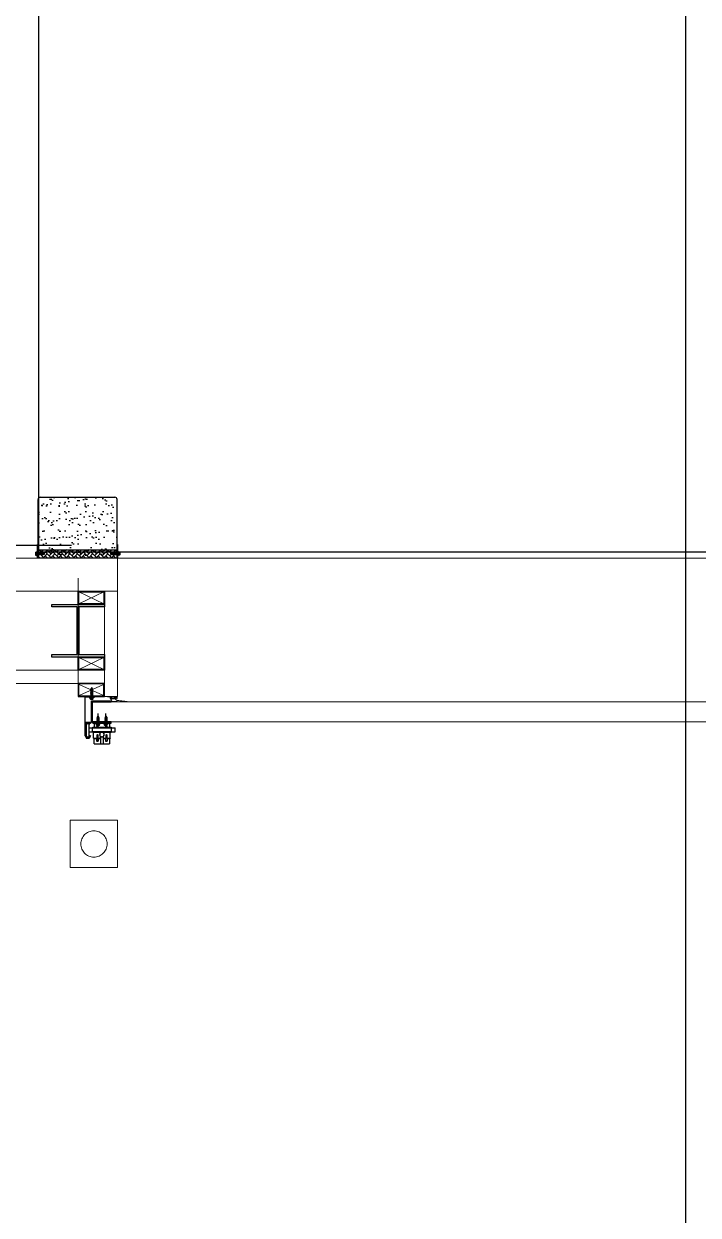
# Model space of a CAD drawing. Header units: millimetres. Extents: x 8456 to 190005487, y 619 to 455456909.
# Drawn here: x 205002 to 205396, y 158097 to 158793 of the extents above; entities that cross this region are included whole.
import ezdxf

# ---------------------------------------------------------------- set-up
doc = ezdxf.new("R2010")
doc.units = ezdxf.units.MM
doc.header["$LTSCALE"] = 400
doc.header["$MEASUREMENT"] = 0
for name, pattern in [('CEN', [62, 60, -1, 0, -1]), ('지하2층평면도$0$XR-평면도$0$CEN', [62, 60, -1, 0, -1]), ('지하2층평면도$0$XR-평면도$0$HID', [2, 1.1, -0.9]), ('지하2층평면도$0$XR-평면도$0$HIDDEN', [0.375, 0.25, -0.125])]:
    doc.linetypes.add(name, pattern=pattern)
doc.layers.get('0').update_dxf_attribs({"linetype": 'CONTINUOUS'})
for name, color, linetype in [('A-PK', 6, 'CONTINUOUS'), ('CEN', 1, 'CEN'), ('지하2층평면도$0$0-PATT', 252, 'CONTINUOUS')]:
    doc.layers.add(name, color=color, linetype=linetype)
doc.layers.add('Defpoint', color=161, linetype='CONTINUOUS', plot=False)
for name, color, linetype, lineweight in [('지하2층평면도$0$0-LIN3', 8, 'CONTINUOUS', 18), ('지하2층평면도$0$0DOOR', 4, 'CONTINUOUS', 25), ('지하2층평면도$0$0FURN1', 8, '지하2층평면도$0$XR-평면도$0$HID', 18), ('지하2층평면도$0$0LINE', 1, '지하2층평면도$0$XR-평면도$0$CEN', 15), ('지하2층평면도$0$0OPEN', 1, '지하2층평면도$0$XR-평면도$0$HID', 15), ('지하2층평면도$0$0PANL', 6, 'CONTINUOUS', 20), ('지하2층평면도$0$0STL', 3, 'CONTINUOUS', 25)]:
    doc.layers.add(name, color=color, linetype=linetype, lineweight=lineweight)

# ---------------------------------------------------------------- blocks, each defined once
blk = doc.blocks.new('지하2층평면도$0$XR-평면도$0$$0$A$C3B9B04BD')
at = {"layer": '지하2층평면도$0$0OPEN', "color": 8}
for p, q in [((47.7, -47.7), (2.3, 47.7)), ((47.7, 47.7), (2.3, -47.7))]:
    blk.add_line(p, q, dxfattribs=at)
at = {"layer": '지하2층평면도$0$0STL', "color": 8}
for points in [[(0, -50), (50, -50), (50, 50), (0, 50)], [(2.3, -47.7), (47.7, -47.7), (47.7, 47.7), (2.3, 47.7)]]:
    blk.add_lwpolyline(points, close=True, dxfattribs=at)
blk = doc.blocks.new('지하2층평면도$0$XR-평면도$0$COLDSEAL')
at = {"layer": '지하2층평면도$0$0DOOR'}
for points in [[(33005170.6, -18005063.9, 0.197399), (33005171.5, -18005066), (33005176.6, -18005071.2, 0.18871), (33005178.6, -18005072.1), (33005184.8, -18005072.4), (33005184.8, -18005071), (33005179.3, -18005070.7, -0.18871), (33005177.3, -18005069.8), (33005176, -18005068.3, -0.615818), (33005177.6, -18005065.2), (33005181.4, -18005065.2), (33005181.4, -18005062.2), (33005176.6, -18005062.2), (33005170.6, -18005062.2)], [(33005188.6, -18005058), (33005172.6, -18005058), (33005172.6, -18005059.7), (33005177.3, -18005059.7), (33005177.3, -18005062.2), (33005184.6, -18005062.2), (33005184.6, -18005059.7), (33005188.6, -18005059.7)], [(33005181.4, -18005065.2), (33005181.4, -18005062.2), (33005184.6, -18005062.2), (33005190.6, -18005062.2), (33005193.2, -18005065.9, 0.221798), (33005198.3, -18005068.9), (33005226.1, -18005071.5, -0.890519), (33005226, -18005072.5, -0.090217), (33005225.9, -18005072.4), (33005197.9, -18005071.5, -0.221798), (33005190.4, -18005067.7), (33005188.8, -18005065.7, 0.266432), (33005188, -18005065.2)], [(33005211.7, -18005072.6), (33005179.3, -18005070.7, -0.18343), (33005177.4, -18005069.8, 0.18343), (33005179.3, -18005070.7), (33005184.8, -18005071), (33005184.8, -18005072.4), (33005211.6, -18005073.6, 0.984406), (33005211.7, -18005072.6, -0.000575)]]:
    blk.add_hatch(color=8, dxfattribs=at).paths.add_polyline_path(points)
h = blk.add_hatch(color=8, dxfattribs=at)
edge = h.paths.add_edge_path()
edge.add_line((33005235.4, -18005071.6), (33005235.3, -18005073.2))
edge.add_line((33005235.3, -18005073.2), (33005197.1, -18005068.9))
edge.add_arc((33005197.3, -18005067.9), 1, 226.9147, 263.5326, ccw=False)
edge.add_line((33005196.6, -18005068.7), (33005193.8, -18005066))
edge.add_arc((33005194.4, -18005065.3), 1, 190.8667, 226.9147, ccw=False)
edge.add_line((33005193.5, -18005065.5), (33005192.4, -18005059.8))
edge.add_arc((33005191.4, -18005060), 1, 10.8667, 49.2164)
edge.add_arc((33005193.3, -18005057.7), 2, 311.4859, 229.2164, ccw=False)
edge.add_line((33005194.7, -18005059.2), (33005194.9, -18005061.4))
edge.add_line((33005194.9, -18005061.4), (33005196, -18005064.8))
edge.add_arc((33005197, -18005064.5), 1, 197.7167, 223.7852)
edge.add_line((33005196.2, -18005065.2), (33005198, -18005067))
edge.add_arc((33005198.7, -18005066.3), 1, 223.7852, 263.3102)
edge.add_line((33005198.6, -18005067.3), (33005235.4, -18005071.6))
at = {"layer": '지하2층평면도$0$0DOOR', "color": 8}
for p, q in [((33005160.4, -18005054.1), (33005196.9, -18005054.1)), ((33005160.4, -18005054.1), (33005160.4, -18005055.6)), ((33005170.4, -18005055.6), (33005160.4, -18005055.6)), ((33005170.4, -18005055.6), (33005170.4, -18005061.6)), ((33005176.9, -18005062.1), (33005170.9, -18005062.1)), ((33005189.9, -18005055.6), (33005171.9, -18005055.6)), ((33005171.9, -18005055.6), (33005171.9, -18005060.6)), ((33005176.9, -18005060.6), (33005171.9, -18005060.6)), ((33005174.9, -18005054.1), (33005196.9, -18005054.1)), ((33005176.9, -18005062.1), (33005176.9, -18005060.6)), ((33005184.9, -18005062.1), (33005184.9, -18005060.6)), ((33005189.9, -18005060.6), (33005184.9, -18005060.6)), ((33005191.8, -18005062.1), (33005184.9, -18005062.1)), ((33005189.9, -18005055.6), (33005189.9, -18005060.6)), ((33005189.9, -18005055.6), (33005189.9, -18005060.6)), ((33005191.8, -18005062.1), (33005191.8, -18005059.4)), ((33005194.9, -18005060.5), (33005194.9, -18005059.4)), ((33005194.9, -18005060.5), (33005194.9, -18005059.4)), ((33005195.3, -18005060.5), (33005194.9, -18005060.5)), ((33005195.3, -18005060.5), (33005194.9, -18005060.5)), ((33005195.3, -18005060.5), (33005195.3, -18005061.6)), ((33005196.9, -18005062.1), (33005195.8, -18005062.1)), ((33005196.9, -18005062.1), (33005196.9, -18005054.1))]:
    blk.add_line(p, q, dxfattribs=at)
for centre, radius, start, end in [((33005170.9, -18005061.6), 0.5, 180, 270), ((33005193.3, -18005057.7), 2.25, 313.5422, 226.4578), ((33005195.8, -18005061.6), 0.5, 180, 270), ((33005195.8, -18005061.6), 0.5, 180, 270)]:
    blk.add_arc(centre, radius, start, end, dxfattribs=at)
blk = doc.blocks.new('지하2층평면도$0$XR-평면도$0$OHD-2(평)')
at = {"layer": '지하2층평면도$0$0DOOR', "color": 8}
for p, q in [((2402.7, 26.2), (2394.4, 22.8)), ((2402.7, 26.2), (2394.4, 22.8)), ((2397.4, 25.8), (2394.4, 24.6)), ((2397.4, 25.8), (2394.4, 24.6)), ((2402.7, 24.3), (2394.4, 20.9)), ((2402.7, 24.3), (2394.4, 20.9)), ((2402.7, 22.5), (2394.4, 19.1)), ((2402.7, 22.5), (2394.4, 19.1)), ((2402.7, 20.7), (2394.4, 17.3)), ((2402.7, 20.7), (2394.4, 17.3)), ((2402.7, 18.8), (2394.4, 15.4)), ((2402.7, 18.8), (2394.4, 15.4)), ((2402.7, 17), (2394.4, 13.6)), ((2402.7, 17), (2394.4, 13.6)), ((2402.7, 15.2), (2394.4, 11.8)), ((2402.7, 15.2), (2394.4, 11.8)), ((2402.7, 13.3), (2394.4, 9.9)), ((2402.7, 13.3), (2394.4, 9.9)), ((2402.7, 11.5), (2394.4, 8.1)), ((2402.7, 11.5), (2394.4, 8.1)), ((2395.4, 29.6), (2395.4, 25.4)), ((2395.4, 24.6), (2395.4, 23.6)), ((2395.4, 22.8), (2395.4, 21.7)), ((2395.4, 20.9), (2395.4, 19.9)), ((2395.4, 19.1), (2395.4, 18.1)), ((2395.4, 17.3), (2395.4, 16.2)), ((2395.4, 15.4), (2395.4, 14.4)), ((2395.4, 13.6), (2395.4, 12.6)), ((2395.4, 11.8), (2395.4, 10.7)), ((2395.4, 9.9), (2395.4, 8.9)), ((2395.4, 8.1), (2395.4, 0)), ((2402.7, 9.7), (2396.7, 7.3)), ((2401.7, 29.6), (2401.7, 26.2)), ((2401.7, 25.4), (2401.7, 24.3)), ((2401.7, 23.5), (2401.7, 22.5)), ((2401.7, 21.7), (2401.7, 20.7)), ((2401.7, 19.9), (2401.7, 18.8)), ((2401.7, 18), (2401.7, 17)), ((2401.7, 16.2), (2401.7, 15.2)), ((2401.7, 14.4), (2401.7, 13.3)), ((2401.7, 12.5), (2401.7, 11.5)), ((2401.7, 10.7), (2401.7, 9.7)), ((2401.7, 8.9), (2401.7, 0)), ((2403.8, -5.4), (2393.3, -5.4)), ((2393.3, -9.1), (2393.3, -5.4)), ((2402.6, -9.6), (2394.4, -9.6)), ((2395.4, -96), (2395.4, -20)), ((2395.8, -9.1), (2395.8, -5.4)), ((2401.2, -9.1), (2401.2, -5.4)), ((2403.8, -9.1), (2403.8, -5.4)), ((2340.4, -82.6), (2348.7, -86)), ((2340.4, -82.6), (2348.7, -86)), ((2340.4, -84.4), (2348.7, -87.9)), ((2340.4, -84.4), (2348.7, -87.9)), ((2340.4, -86.3), (2348.7, -89.7)), ((2340.4, -86.3), (2348.7, -89.7)), ((2340.4, -88.1), (2348.7, -91.5)), ((2340.4, -88.1), (2348.7, -91.5)), ((2340.4, -89.9), (2348.7, -93.4)), ((2340.4, -89.9), (2348.7, -93.4)), ((2341.4, -79.1), (2341.4, -82.6)), ((2341.4, -83.4), (2341.4, -84.4)), ((2341.4, -85.2), (2341.4, -86.3)), ((2341.4, -87.1), (2341.4, -88.1)), ((2341.4, -88.9), (2341.4, -89.9)), ((2344.5, -114.5), (2344.5, -64.1)), ((2345.7, -82.9), (2348.7, -84.2)), ((2345.7, -82.9), (2348.7, -84.2)), ((2347.7, -79.1), (2347.7, -83.4)), ((2347.7, -84.2), (2347.7, -85.2)), ((2347.7, -86), (2347.7, -87.1)), ((2347.7, -87.9), (2347.7, -88.9)), ((2347.7, -89.7), (2347.7, -90.7)), ((2370.4, -82.6), (2378.7, -86)), ((2370.4, -82.6), (2378.7, -86)), ((2370.4, -84.4), (2378.7, -87.9)), ((2370.4, -84.4), (2378.7, -87.9)), ((2370.4, -86.3), (2378.7, -89.7)), ((2370.4, -86.3), (2378.7, -89.7)), ((2370.4, -88.1), (2378.7, -91.5)), ((2370.4, -88.1), (2378.7, -91.5)), ((2370.4, -89.9), (2378.7, -93.4)), ((2370.4, -89.9), (2378.7, -93.4)), ((2371.4, -79.1), (2371.4, -82.6)), ((2371.4, -83.4), (2371.4, -84.4)), ((2371.4, -85.2), (2371.4, -86.3)), ((2371.4, -87.1), (2371.4, -88.1)), ((2371.4, -88.9), (2371.4, -89.9)), ((2374.5, -114.5), (2374.5, -64.1)), ((2375.7, -82.9), (2378.7, -84.2)), ((2375.7, -82.9), (2378.7, -84.2)), ((2377.7, -79.1), (2377.7, -83.4)), ((2377.7, -84.2), (2377.7, -85.2)), ((2377.7, -86), (2377.7, -87.1)), ((2377.7, -87.9), (2377.7, -88.9)), ((2377.7, -89.7), (2377.7, -90.7)), ((2309.1, -133.5), (2309.1, -118.5)), ((2324.6, -118.5), (2309.1, -118.5)), ((2324.7, -133.5), (2309.1, -133.5)), ((2394.7, -99.2), (2324.7, -99.2)), ((2324.7, -101.5), (2324.7, -99.2)), ((2394.7, -101.5), (2324.7, -101.5)), ((2394.7, -116.5), (2324.7, -116.5)), ((2394.7, -135), (2324.7, -135)), ((2335.4, -135), (2328.8, -135.4)), ((2331, -101.5), (2331, -116.5)), ((2331, -135.1), (2331, -135)), ((2339.3, -109), (2339.3, -105.3)), ((2339.3, -105.3), (2349.8, -105.3)), ((2340.4, -91.8), (2348.7, -95.2)), ((2340.4, -91.8), (2348.7, -95.2)), ((2340.4, -93.6), (2348.7, -97)), ((2340.4, -93.6), (2348.7, -97)), ((2340.4, -95.4), (2348.7, -98.9)), ((2340.4, -95.4), (2348.7, -98.9)), ((2340.4, -97.3), (2348.7, -100.7)), ((2340.4, -97.3), (2348.7, -100.7)), ((2340.4, -99.1), (2346.3, -101.5)), ((2340.5, -109.5), (2348.6, -109.5)), ((2341.4, -90.7), (2341.4, -91.8)), ((2341.4, -92.6), (2341.4, -93.6)), ((2341.4, -94.4), (2341.4, -95.4)), ((2341.4, -96.2), (2341.4, -97.3)), ((2341.4, -98.1), (2341.4, -99.1)), ((2341.4, -99.9), (2341.4, -101.5)), ((2341.8, -109), (2341.8, -105.3)), ((2347.3, -109), (2347.3, -105.3)), ((2347.7, -91.5), (2347.7, -92.5)), ((2347.7, -93.4), (2347.7, -94.4)), ((2347.7, -95.2), (2347.7, -96.2)), ((2347.7, -97), (2347.7, -98)), ((2347.7, -98.9), (2347.7, -99.9)), ((2347.7, -100.7), (2347.7, -101.5)), ((2349.8, -109), (2349.8, -105.3)), ((2369.3, -109), (2369.3, -105.3)), ((2369.3, -105.3), (2379.8, -105.3)), ((2370.4, -91.8), (2378.7, -95.2)), ((2370.4, -91.8), (2378.7, -95.2)), ((2370.4, -93.6), (2378.7, -97)), ((2370.4, -93.6), (2378.7, -97)), ((2370.4, -95.4), (2378.7, -98.9)), ((2370.4, -95.4), (2378.7, -98.9)), ((2370.4, -97.3), (2378.7, -100.7)), ((2370.4, -97.3), (2378.7, -100.7)), ((2370.4, -99.1), (2376.3, -101.5)), ((2370.5, -109.5), (2378.6, -109.5)), ((2371.4, -90.7), (2371.4, -91.8)), ((2371.4, -92.6), (2371.4, -93.6)), ((2371.4, -94.4), (2371.4, -95.4)), ((2371.4, -96.2), (2371.4, -97.3)), ((2371.4, -98.1), (2371.4, -99.1)), ((2371.4, -99.9), (2371.4, -101.5)), ((2371.8, -109), (2371.8, -105.3)), ((2377.3, -109), (2377.3, -105.3)), ((2377.7, -91.5), (2377.7, -92.5)), ((2377.7, -93.4), (2377.7, -94.4)), ((2377.7, -95.2), (2377.7, -96.2)), ((2377.7, -97), (2377.7, -98)), ((2377.7, -98.9), (2377.7, -99.9)), ((2377.7, -100.7), (2377.7, -101.5)), ((2379.8, -109), (2379.8, -105.3)), ((2384.1, -135), (2390.7, -135.4)), ((2388.5, -101.5), (2388.5, -116.5)), ((2388.5, -135.1), (2388.5, -135)), ((2394.7, -101.5), (2394.7, -99.2)), ((2408.4, -133.5), (2394.8, -133.5)), ((2408.4, -118.5), (2394.9, -118.5)), ((2408.4, -149.2), (2408.4, -107.5)), ((2418.4, -149.2), (2418.4, -107.5)), ((2328, -158.5), (2328, -136.4)), ((2340.9, -158.5), (2328, -158.5)), ((2328, -158.5), (2328.5, -159.5)), ((2340.9, -159.5), (2328.5, -159.5)), ((2331, -159.5), (2331, -179.2)), ((2388.5, -179.2), (2331, -179.2)), ((2340.7, -146.5), (2340.7, -159.5)), ((2340.9, -146.5), (2340.9, -159.5)), ((2344.5, -146.5), (2344.5, -159.5)), ((2354.2, -158.5), (2344.5, -158.5)), ((2354.2, -159.5), (2344.5, -159.5)), ((2344.7, -146.5), (2344.7, -159.5)), ((2354.2, -159.5), (2354.2, -151.6)), ((2354.7, -152), (2354.7, -178.2)), ((2363.7, -179.2), (2355.7, -179.2)), ((2364.7, -152), (2364.7, -178.2)), ((2365.2, -159.5), (2365.2, -151.6)), ((2374.9, -158.5), (2365.2, -158.5)), ((2374.9, -159.5), (2365.2, -159.5)), ((2374.7, -146.5), (2374.7, -159.5)), ((2374.9, -146.5), (2374.9, -159.5)), ((2378.5, -146.5), (2378.5, -159.5)), ((2391.5, -158.5), (2378.5, -158.5)), ((2391, -159.5), (2378.5, -159.5)), ((2378.7, -146.5), (2378.7, -159.5)), ((2388.5, -179.2), (2388.5, -159.5)), ((2391.5, -158.5), (2391, -159.5)), ((2391.5, -158.5), (2391.5, -136.4))]:
    blk.add_line(p, q, dxfattribs=at)
at = {"layer": '지하2층평면도$0$0DOOR', "color": 8, "lineweight": 0}
for p, q in [((2395.4, -20), (-195.4, -20)), ((-195.4, -96), (2395.4, -96))]:
    blk.add_line(p, q, dxfattribs=at)
at = {"layer": '지하2층평면도$0$0DOOR', "color": 8, "linetype": '지하2층평면도$0$XR-평면도$0$HIDDEN'}
for p, q in [((2394.9, -118.5), (2324.6, -118.5)), ((2394.8, -133.5), (2324.7, -133.5))]:
    blk.add_line(p, q, dxfattribs=at)
at = {"layer": '지하2층평면도$0$0DOOR', "color": 8, "linetype": '지하2층평면도$0$XR-평면도$0$HID'}
for p, q in [((2394.9, -118.5), (2324.6, -118.5)), ((2394.9, -133), (2324.6, -133)), ((2339.7, -113.5), (2345.7, -113.5)), ((2339.7, -113.5), (2339.7, -116.5)), ((2340, -113.8), (2345.5, -113.8)), ((2340, -113.8), (2340, -116.5)), ((2345.5, -113.8), (2345.5, -116.5)), ((2345.7, -113.5), (2345.7, -116.5)), ((2373.7, -113.5), (2379.7, -113.5)), ((2373.7, -113.5), (2373.7, -116.5)), ((2374, -113.8), (2379.5, -113.8)), ((2374, -113.8), (2374, -116.5)), ((2379.5, -113.8), (2379.5, -116.5)), ((2379.7, -113.5), (2379.7, -116.5)), ((2339.7, -159.5), (2339.7, -169.2)), ((2339.7, -169.2), (2345.7, -169.2)), ((2340, -159.5), (2340, -169)), ((2345.5, -169), (2340, -169)), ((2345.5, -159.5), (2345.5, -169)), ((2345.7, -159.5), (2345.7, -169.2)), ((2373.7, -159.5), (2373.7, -169.2)), ((2373.7, -169.2), (2379.7, -169.2)), ((2374, -159.5), (2374, -169)), ((2379.5, -169), (2374, -169)), ((2379.5, -159.5), (2379.5, -169)), ((2379.7, -159.5), (2379.7, -169.2))]:
    blk.add_line(p, q, dxfattribs=at)
at = {"layer": '지하2층평면도$0$0DOOR', "color": 8}
for points in [[(2394.4, 22.8), (2395.4, 23.6), (2401.7, 26.2), (2402.7, 26.2), (2401.7, 25.4), (2395.4, 22.8)], [(2394.4, 24.6), (2395.4, 25.4), (2396.4, 25.8), (2397.4, 25.8), (2396.4, 25), (2395.4, 24.6)], [(2394.4, 20.9), (2395.4, 21.7), (2401.7, 24.3), (2402.7, 24.3), (2401.7, 23.5), (2395.4, 20.9)], [(2394.4, 19.1), (2395.4, 19.9), (2401.7, 22.5), (2402.7, 22.5), (2401.7, 21.7), (2395.4, 19.1)], [(2394.4, 17.3), (2395.4, 18.1), (2401.7, 20.7), (2402.7, 20.7), (2401.7, 19.9), (2395.4, 17.3)], [(2394.4, 15.4), (2395.4, 16.2), (2401.7, 18.8), (2402.7, 18.8), (2401.7, 18), (2395.4, 15.4)], [(2394.4, 13.6), (2395.4, 14.4), (2401.7, 17), (2402.7, 17), (2401.7, 16.2), (2395.4, 13.6)], [(2394.4, 11.8), (2395.4, 12.6), (2401.7, 15.2), (2402.7, 15.2), (2401.7, 14.4), (2395.4, 11.8)], [(2394.4, 9.9), (2395.4, 10.7), (2401.7, 13.3), (2402.7, 13.3), (2401.7, 12.5), (2395.4, 9.9)], [(2394.4, 8.1), (2395.4, 8.9), (2401.7, 11.5), (2402.7, 11.5), (2401.7, 10.7), (2395.4, 8.1)], [(2389.5, -2.4), (2407.5, -2.4), (2407.5, -1.6), (2389.5, -1.6)], [(2394.2, -5.4), (2402.8, -5.4), (2407.5, -2.4), (2389.5, -2.4)], [(2348.7, -86), (2347.7, -85.2), (2341.4, -82.6), (2340.4, -82.6), (2341.4, -83.4), (2347.7, -86)], [(2348.7, -87.9), (2347.7, -87.1), (2341.4, -84.4), (2340.4, -84.4), (2341.4, -85.2), (2347.7, -87.9)], [(2348.7, -89.7), (2347.7, -88.9), (2341.4, -86.3), (2340.4, -86.3), (2341.4, -87.1), (2347.7, -89.7)], [(2348.7, -91.5), (2347.7, -90.7), (2341.4, -88.1), (2340.4, -88.1), (2341.4, -88.9), (2347.7, -91.5)], [(2348.7, -93.4), (2347.7, -92.5), (2341.4, -89.9), (2340.4, -89.9), (2341.4, -90.7), (2347.7, -93.4)], [(2348.7, -84.2), (2347.7, -83.4), (2346.7, -82.9), (2345.7, -82.9), (2346.7, -83.8), (2347.7, -84.2)], [(2378.7, -86), (2377.7, -85.2), (2371.4, -82.6), (2370.4, -82.6), (2371.4, -83.4), (2377.7, -86)], [(2378.7, -87.9), (2377.7, -87.1), (2371.4, -84.4), (2370.4, -84.4), (2371.4, -85.2), (2377.7, -87.9)], [(2378.7, -89.7), (2377.7, -88.9), (2371.4, -86.3), (2370.4, -86.3), (2371.4, -87.1), (2377.7, -89.7)], [(2378.7, -91.5), (2377.7, -90.7), (2371.4, -88.1), (2370.4, -88.1), (2371.4, -88.9), (2377.7, -91.5)], [(2378.7, -93.4), (2377.7, -92.5), (2371.4, -89.9), (2370.4, -89.9), (2371.4, -90.7), (2377.7, -93.4)], [(2378.7, -84.2), (2377.7, -83.4), (2376.7, -82.9), (2375.7, -82.9), (2376.7, -83.8), (2377.7, -84.2)], [(2353.5, -102.3), (2335.5, -102.3), (2335.5, -101.5), (2353.5, -101.5)], [(2348.8, -105.3), (2340.2, -105.3), (2335.5, -102.3), (2353.5, -102.3)], [(2348.7, -95.2), (2347.7, -94.4), (2341.4, -91.8), (2340.4, -91.8), (2341.4, -92.6), (2347.7, -95.2)], [(2348.7, -97), (2347.7, -96.2), (2341.4, -93.6), (2340.4, -93.6), (2341.4, -94.4), (2347.7, -97)], [(2348.7, -98.9), (2347.7, -98), (2341.4, -95.4), (2340.4, -95.4), (2341.4, -96.2), (2347.7, -98.9)], [(2348.7, -100.7), (2347.7, -99.9), (2341.4, -97.3), (2340.4, -97.3), (2341.4, -98.1), (2347.7, -100.7)], [(2383.5, -102.3), (2365.5, -102.3), (2365.5, -101.5), (2383.5, -101.5)], [(2378.8, -105.3), (2370.2, -105.3), (2365.5, -102.3), (2383.5, -102.3)], [(2378.7, -95.2), (2377.7, -94.4), (2371.4, -91.8), (2370.4, -91.8), (2371.4, -92.6), (2377.7, -95.2)], [(2378.7, -97), (2377.7, -96.2), (2371.4, -93.6), (2370.4, -93.6), (2371.4, -94.4), (2377.7, -97)], [(2378.7, -98.9), (2377.7, -98), (2371.4, -95.4), (2370.4, -95.4), (2371.4, -96.2), (2377.7, -98.9)], [(2378.7, -100.7), (2377.7, -99.9), (2371.4, -97.3), (2370.4, -97.3), (2371.4, -98.1), (2377.7, -100.7)]]:
    blk.add_lwpolyline(points, close=True, dxfattribs=at)
for points in [[(2395.4, 24.2), (2394.4, 24.6), (2395.4, 23.8)], [(2395.4, 22.4), (2394.4, 22.8), (2395.4, 22)], [(2395.4, 20.5), (2394.4, 20.9), (2395.4, 20.1)], [(2395.4, 18.7), (2394.4, 19.1), (2395.4, 18.3)], [(2395.4, 16.9), (2394.4, 17.3), (2395.4, 16.5)], [(2395.4, 15), (2394.4, 15.4), (2395.4, 14.6)], [(2395.4, 13.2), (2394.4, 13.6), (2395.4, 12.8)], [(2395.4, 11.4), (2394.4, 11.8), (2395.4, 11)], [(2395.4, 9.5), (2394.4, 9.9), (2395.4, 9.1)], [(2395.4, 7.7), (2394.4, 8.1), (2395.4, 7.3)], [(2401.7, 27.6), (2397.4, 25.8), (2395.4, 27), (2397.8, 29.5), (2398.5, 34.4)], [(2395.4, 29.6), (2398.5, 34.4), (2401.7, 29.6)], [(2395.9, 7.3), (2401.7, 9.7), (2402.7, 9.7), (2401.7, 8.9), (2397.8, 7.3)], [(2401.7, 26.6), (2402.7, 26.2), (2401.7, 27)], [(2401.7, 26.6), (2402.7, 26.2), (2401.7, 27)], [(2401.7, 24.7), (2402.7, 24.3), (2401.7, 25.1)], [(2401.7, 24.7), (2402.7, 24.3), (2401.7, 25.1)], [(2401.7, 22.9), (2402.7, 22.5), (2401.7, 23.3)], [(2401.7, 22.9), (2402.7, 22.5), (2401.7, 23.3)], [(2401.7, 21.1), (2402.7, 20.7), (2401.7, 21.5)], [(2401.7, 21.1), (2402.7, 20.7), (2401.7, 21.5)], [(2401.7, 19.2), (2402.7, 18.8), (2401.7, 19.6)], [(2401.7, 19.2), (2402.7, 18.8), (2401.7, 19.6)], [(2401.7, 17.4), (2402.7, 17), (2401.7, 17.8)], [(2401.7, 17.4), (2402.7, 17), (2401.7, 17.8)], [(2401.7, 15.6), (2402.7, 15.2), (2401.7, 16)], [(2401.7, 15.6), (2402.7, 15.2), (2401.7, 16)], [(2401.7, 13.7), (2402.7, 13.3), (2401.7, 14.1)], [(2401.7, 13.7), (2402.7, 13.3), (2401.7, 14.1)], [(2401.7, 11.9), (2402.7, 11.5), (2401.7, 12.3)], [(2401.7, 11.9), (2402.7, 11.5), (2401.7, 12.3)], [(2401.7, 10.1), (2402.7, 9.7), (2401.7, 10.5)], [(2341.4, -82.2), (2340.4, -82.6), (2341.4, -81.8)], [(2341.4, -82.2), (2340.4, -82.6), (2341.4, -81.8)], [(2341.4, -84), (2340.4, -84.4), (2341.4, -83.6)], [(2341.4, -84), (2340.4, -84.4), (2341.4, -83.6)], [(2341.4, -85.9), (2340.4, -86.3), (2341.4, -85.5)], [(2341.4, -85.9), (2340.4, -86.3), (2341.4, -85.5)], [(2341.4, -87.7), (2340.4, -88.1), (2341.4, -87.3)], [(2341.4, -87.7), (2340.4, -88.1), (2341.4, -87.3)], [(2341.4, -89.5), (2340.4, -89.9), (2341.4, -89.1)], [(2341.4, -89.5), (2340.4, -89.9), (2341.4, -89.1)], [(2347.7, -79.1), (2344.5, -74.3), (2341.4, -79.1)], [(2341.4, -81.2), (2345.7, -83), (2347.7, -81.8), (2345.3, -79.3), (2344.5, -74.3)], [(2347.7, -84.6), (2348.7, -84.2), (2347.7, -85)], [(2347.7, -86.4), (2348.7, -86), (2347.7, -86.8)], [(2347.7, -88.3), (2348.7, -87.9), (2347.7, -88.7)], [(2347.7, -90.1), (2348.7, -89.7), (2347.7, -90.5)], [(2371.4, -82.2), (2370.4, -82.6), (2371.4, -81.8)], [(2371.4, -82.2), (2370.4, -82.6), (2371.4, -81.8)], [(2371.4, -84), (2370.4, -84.4), (2371.4, -83.6)], [(2371.4, -84), (2370.4, -84.4), (2371.4, -83.6)], [(2371.4, -85.9), (2370.4, -86.3), (2371.4, -85.5)], [(2371.4, -85.9), (2370.4, -86.3), (2371.4, -85.5)], [(2371.4, -87.7), (2370.4, -88.1), (2371.4, -87.3)], [(2371.4, -87.7), (2370.4, -88.1), (2371.4, -87.3)], [(2371.4, -89.5), (2370.4, -89.9), (2371.4, -89.1)], [(2371.4, -89.5), (2370.4, -89.9), (2371.4, -89.1)], [(2377.7, -79.1), (2374.5, -74.3), (2371.4, -79.1)], [(2371.4, -81.2), (2375.7, -83), (2377.7, -81.8), (2375.3, -79.3), (2374.5, -74.3)], [(2377.7, -84.6), (2378.7, -84.2), (2377.7, -85)], [(2377.7, -86.4), (2378.7, -86), (2377.7, -86.8)], [(2377.7, -88.3), (2378.7, -87.9), (2377.7, -88.7)], [(2377.7, -90.1), (2378.7, -89.7), (2377.7, -90.5)], [(2341.4, -91.4), (2340.4, -91.8), (2341.4, -91)], [(2341.4, -91.4), (2340.4, -91.8), (2341.4, -91)], [(2341.4, -93.2), (2340.4, -93.6), (2341.4, -92.8)], [(2341.4, -93.2), (2340.4, -93.6), (2341.4, -92.8)], [(2341.4, -95), (2340.4, -95.4), (2341.4, -94.6)], [(2341.4, -95), (2340.4, -95.4), (2341.4, -94.6)], [(2341.4, -96.9), (2340.4, -97.3), (2341.4, -96.5)], [(2341.4, -96.9), (2340.4, -97.3), (2341.4, -96.5)], [(2341.4, -98.7), (2340.4, -99.1), (2341.4, -98.3)], [(2347.2, -101.5), (2341.4, -99.1), (2340.4, -99.1), (2341.4, -99.9), (2345.2, -101.5)], [(2347.7, -91.9), (2348.7, -91.5), (2347.7, -92.3)], [(2347.7, -93.8), (2348.7, -93.4), (2347.7, -94.2)], [(2347.7, -95.6), (2348.7, -95.2), (2347.7, -96)], [(2347.7, -97.4), (2348.7, -97), (2347.7, -97.8)], [(2347.7, -99.3), (2348.7, -98.9), (2347.7, -99.7)], [(2347.7, -101.1), (2348.7, -100.7), (2347.7, -101.5)], [(2371.4, -91.4), (2370.4, -91.8), (2371.4, -91)], [(2371.4, -91.4), (2370.4, -91.8), (2371.4, -91)], [(2371.4, -93.2), (2370.4, -93.6), (2371.4, -92.8)], [(2371.4, -93.2), (2370.4, -93.6), (2371.4, -92.8)], [(2371.4, -95), (2370.4, -95.4), (2371.4, -94.6)], [(2371.4, -95), (2370.4, -95.4), (2371.4, -94.6)], [(2371.4, -96.9), (2370.4, -97.3), (2371.4, -96.5)], [(2371.4, -96.9), (2370.4, -97.3), (2371.4, -96.5)], [(2371.4, -98.7), (2370.4, -99.1), (2371.4, -98.3)], [(2377.2, -101.5), (2371.4, -99.1), (2370.4, -99.1), (2371.4, -99.9), (2375.2, -101.5)], [(2377.7, -91.9), (2378.7, -91.5), (2377.7, -92.3)], [(2377.7, -93.8), (2378.7, -93.4), (2377.7, -94.2)], [(2377.7, -95.6), (2378.7, -95.2), (2377.7, -96)], [(2377.7, -97.4), (2378.7, -97), (2377.7, -97.8)], [(2377.7, -99.3), (2378.7, -98.9), (2377.7, -99.7)], [(2377.7, -101.1), (2378.7, -100.7), (2377.7, -101.5)]]:
    blk.add_lwpolyline(points, dxfattribs=at)
for radius in [9, 8.5]:
    blk.add_circle((2359.7, -144.5), radius, dxfattribs=at)
for centre, radius, start, end in [((2394.5, -7.7), 1.86, 226.9662, 313.0338), ((2398.5, -2), 7.61, 249.1195, 290.8805), ((2402.5, -7.7), 1.86, 226.9662, 313.0338), ((2459.2, -125.8), 134.7, 176.0638, 183.9362), ((2329, -136.4), 1, 104.0969, 180), ((2340.6, -107.6), 1.86, 226.9662, 313.0338), ((2344.5, -101.9), 7.61, 249.1195, 290.8805), ((2348.5, -107.6), 1.86, 226.9662, 313.0338), ((2370.6, -107.6), 1.86, 226.9662, 313.0338), ((2374.5, -101.9), 7.61, 249.1195, 290.8805), ((2378.5, -107.6), 1.86, 226.9662, 313.0338), ((2390.5, -136.4), 1, 0, 75.9031), ((2260.3, -125.8), 134.7, 356.0638, 3.9362), ((2413.4, -107.5), 5, 0, 180), ((2342.7, -146.5), 2, 90, 180), ((2342.7, -146.5), 1.8, 90, 180), ((2342.7, -146.5), 2, 0, 90), ((2342.7, -146.5), 1.8, 0, 90), ((2355.7, -178.2), 1, 180, 270), ((2363.7, -178.2), 1, 270, 0), ((2376.7, -146.5), 2, 90, 180), ((2376.7, -146.5), 1.8, 90, 180), ((2376.7, -146.5), 2, 0, 90), ((2376.7, -146.5), 1.8, 0, 90), ((2413.4, -149.2), 5, 180, 0)]:
    blk.add_arc(centre, radius, start, end, dxfattribs=at)
at = {"layer": '지하2층평면도$0$0OPEN', "color": 8}
for p, q in [((2446, 4), (2354, 46)), ((2354, 4), (2446, 46))]:
    blk.add_line(p, q, dxfattribs=at)
at = {"layer": '지하2층평면도$0$0STL', "color": 8}
for p, q in [((2399.6, -16.8), (2324.7, -16.8)), ((2324.7, -16.8), (2324.7, -20)), ((2396.4, -20), (2324.7, -20)), ((2386.5, -1.6), (2386.5, 0)), ((2423.4, -1.6), (2386.5, -1.6)), ((2396.4, -96), (2396.4, -20)), ((2399.6, -99.2), (2399.6, -16.8)), ((2423.4, -149.2), (2423.4, -1.6)), ((2425, 0), (2425, -149.2)), ((2324.7, -99.2), (2324.7, -96)), ((2324.7, -96), (2396.4, -96)), ((2399.6, -99.2), (2324.7, -99.2)), ((2403.4, -99.2), (2423.4, -99.2)), ((2403.4, -102.4), (2403.4, -99.2)), ((2403.4, -102.4), (2420.2, -102.4)), ((2420.2, -148.4), (2420.2, -102.4)), ((2403.4, -149.2), (2408.4, -159.2)), ((2403.4, -149.2), (2407, -149.2)), ((2407, -149.2), (2410.4, -156)), ((2408.4, -159.2), (2418.4, -159.2)), ((2410.4, -156), (2416.4, -156)), ((2420.2, -148.4), (2416.4, -156)), ((2423.4, -149.2), (2418.4, -159.2)), ((2423.4, -149.2), (2425, -149.2))]:
    blk.add_line(p, q, dxfattribs=at)
blk.add_lwpolyline([(2350, 0), (2350, 50), (2450, 50), (2450, 0)], close=True, dxfattribs=at)
blk.add_lwpolyline([(2352, 4), (2352, 46, -0.414214), (2354, 48), (2446, 48, -0.414214), (2448, 46), (2448, 4, -0.414214), (2446, 2), (2354, 2, -0.414214)], format="xyb", close=True, dxfattribs=at)
at = {"layer": '지하2층평면도$0$0DOOR', "color": 252, "true_color": 0x939598, "xscale": -1}
blk.add_blockref('지하2층평면도$0$XR-평면도$0$COLDSEAL', (33007498.5, 18005054.1), dxfattribs=at)
blk = doc.blocks.new('A$C2DB436D3')
at = {"layer": '지하2층평면도$0$0-PATT', "ltscale": 0.002}
h = blk.add_hatch(dxfattribs=at)
h.set_pattern_fill('AR-SAND', color=8, scale=0.22, angle=180, style=0)
h.set_pattern_definition([(217.5, (4723005.517, -11189004.172), (0.352006885, -10.767091221), [0, -8.49376, 0, -9.4996, 0, -9.0805]), (187.5, (4723005.517, -11189004.172), (-9.889512229, -15.770152213), [0, -4.58216, 0, -7.65556, 0, -2.9337]), (147.5, (4723012.39, -11189004.172), (-17.401832145, -0.031618063), [0, -2.794, 0, -10.0584, 0, -13.1318]), (137.5, (4723012.39, -11189004.172), (-16.798241954, -4.904445112), [0, -1.397, 0, -6.59384, 0, -7.5438])])
h.paths.add_polyline_path([(19188.93, 21109.09, 0.414214), (19187.1, 21107.26), (19187.1, 21060.69), (19253.1, 21060.69), (19253.1, 21107.26, 0.414214), (19251.27, 21109.09)])
h = blk.add_hatch(dxfattribs=at)
h.set_pattern_fill('AR-HBONE', color=8, scale=0.022, angle=180, style=0)
h.set_pattern_definition([(225, (4722800.1153, -11188972.3098), (-4e-15, -3.1610501546), [6.7056, -2.2352]), (315, (4722798.5347, -11188973.8903), (-4e-15, -3.1610501546), [6.7056, -2.2352])])
h.paths.add_polyline_path([(19187.1, 21065.09), (19253.1, 21065.09), (19253.1, 21058.49), (19187.1, 21058.49)])
at = {"layer": 'A-PK', "color": 8}
for p, q in [((19187.54, 23923.55, 2515.73), (19187.54, 21063.55, 2515.73)), ((19187.54, 21063.55, 2515.73), (19891.54, 21063.55, 2515.73))]:
    blk.add_line(p, q, dxfattribs=at)
at = {"layer": 'CEN', "color": 8}
blk.add_line((19039.04, 21069.05, 2515.73), (19215.04, 21069.05, 2515.73), dxfattribs=at)
at = {"layer": '지하2층평면도$0$0-LIN3', "color": 8}
blk.add_line((19253.54, 21058.05, 2515.73), (19781.54, 21058.05, 2515.73), dxfattribs=at)
at = {"layer": '지하2층평면도$0$0-PATT', "color": 8}
for p, q in [((19187.1, 21058.49, 2515.73), (19187.1, 21107.26, 2515.73)), ((19188.93, 21109.09, 2515.73), (19251.27, 21109.09, 2515.73)), ((19253.1, 21058.49, 2515.73), (19253.1, 21107.26, 2515.73)), ((19187.1, 21065.09, 2515.73), (19253.1, 21065.09, 2515.73)), ((19184.9, 21062.84, 2515.73), (19184.9, 21061.05, 2515.73)), ((19185.01, 21063.1, 2515.73), (19185.82, 21063.1, 2515.73)), ((19185.01, 21062.54, 2515.73), (19185.82, 21062.54, 2515.73)), ((19185.01, 21061.35, 2515.73), (19185.82, 21061.35, 2515.73)), ((19185.01, 21060.79, 2515.73), (19185.82, 21060.79, 2515.73)), ((19185.82, 21063.1, 2515.73), (19185.82, 21060.79, 2515.73)), ((19187.19, 21062.86, 2515.73), (19186.66, 21061.56, 2515.73)), ((19187.01, 21062.64, 2515.73), (19186.66, 21062.64, 2515.73)), ((19186.84, 21061.25, 2515.73), (19186.66, 21061.25, 2515.73)), ((19187.59, 21062.86, 2515.73), (19186.84, 21061.03, 2515.73)), ((19187.59, 21062.86, 2515.73), (19186.84, 21061.03, 2515.73)), ((19187.24, 21061.25, 2515.73), (19187.02, 21061.25, 2515.73)), ((19187.41, 21062.64, 2515.73), (19187.19, 21062.64, 2515.73)), ((19187.99, 21062.86, 2515.73), (19187.24, 21061.03, 2515.73)), ((19187.99, 21062.86, 2515.73), (19187.24, 21061.03, 2515.73)), ((19187.65, 21061.25, 2515.73), (19187.42, 21061.25, 2515.73)), ((19187.82, 21062.64, 2515.73), (19187.59, 21062.64, 2515.73)), ((19188.4, 21062.86, 2515.73), (19187.65, 21061.03, 2515.73)), ((19188.4, 21062.86, 2515.73), (19187.65, 21061.03, 2515.73)), ((19188.05, 21061.25, 2515.73), (19187.82, 21061.25, 2515.73)), ((19188.22, 21062.64, 2515.73), (19187.99, 21062.64, 2515.73)), ((19188.8, 21062.86, 2515.73), (19188.05, 21061.03, 2515.73)), ((19188.8, 21062.86, 2515.73), (19188.05, 21061.03, 2515.73)), ((19188.45, 21061.25, 2515.73), (19188.23, 21061.25, 2515.73)), ((19188.62, 21062.64, 2515.73), (19188.4, 21062.64, 2515.73)), ((19189.2, 21062.86, 2515.73), (19188.45, 21061.03, 2515.73)), ((19189.2, 21062.86, 2515.73), (19188.45, 21061.03, 2515.73)), ((19188.85, 21061.25, 2515.73), (19188.63, 21061.25, 2515.73)), ((19189.03, 21062.64, 2515.73), (19188.8, 21062.64, 2515.73)), ((19189.61, 21062.86, 2515.73), (19188.85, 21061.03, 2515.73)), ((19189.61, 21062.86, 2515.73), (19188.85, 21061.03, 2515.73)), ((19189.26, 21061.25, 2515.73), (19189.03, 21061.25, 2515.73)), ((19189.43, 21062.64, 2515.73), (19189.2, 21062.64, 2515.73)), ((19190.01, 21062.86, 2515.73), (19189.26, 21061.03, 2515.73)), ((19190.01, 21062.86, 2515.73), (19189.26, 21061.03, 2515.73)), ((19189.66, 21061.25, 2515.73), (19189.43, 21061.25, 2515.73)), ((19189.83, 21062.64, 2515.73), (19189.61, 21062.64, 2515.73)), ((19190.41, 21062.86, 2515.73), (19189.66, 21061.03, 2515.73)), ((19190.41, 21062.86, 2515.73), (19189.66, 21061.03, 2515.73)), ((19190.06, 21061.25, 2515.73), (19189.84, 21061.25, 2515.73)), ((19190.24, 21062.64, 2515.73), (19190.01, 21062.64, 2515.73)), ((19190.82, 21062.86, 2515.73), (19190.06, 21061.03, 2515.73)), ((19190.82, 21062.86, 2515.73), (19190.06, 21061.03, 2515.73)), ((19190.47, 21061.25, 2515.73), (19190.24, 21061.25, 2515.73)), ((19190.64, 21062.64, 2515.73), (19190.41, 21062.64, 2515.73)), ((19190.74, 21061.69, 2515.73), (19190.47, 21061.03, 2515.73)), ((19190.74, 21061.69, 2515.73), (19190.47, 21061.03, 2515.73)), ((19191.58, 21061.25, 2515.73), (19190.64, 21061.25, 2515.73)), ((19191.58, 21062.64, 2515.73), (19190.82, 21062.64, 2515.73)), ((19248.62, 21062.64, 2515.73), (19249.38, 21062.64, 2515.73)), ((19248.62, 21061.25, 2515.73), (19249.55, 21061.25, 2515.73)), ((19249.38, 21062.86, 2515.73), (19250.13, 21061.03, 2515.73)), ((19249.38, 21062.86, 2515.73), (19250.13, 21061.03, 2515.73)), ((19249.46, 21061.69, 2515.73), (19249.73, 21061.03, 2515.73)), ((19249.46, 21061.69, 2515.73), (19249.73, 21061.03, 2515.73)), ((19249.56, 21062.64, 2515.73), (19249.79, 21062.64, 2515.73)), ((19249.73, 21061.25, 2515.73), (19249.96, 21061.25, 2515.73)), ((19249.79, 21062.86, 2515.73), (19250.54, 21061.03, 2515.73)), ((19249.79, 21062.86, 2515.73), (19250.54, 21061.03, 2515.73)), ((19249.96, 21062.64, 2515.73), (19250.19, 21062.64, 2515.73)), ((19250.13, 21061.25, 2515.73), (19250.36, 21061.25, 2515.73)), ((19250.19, 21062.86, 2515.73), (19250.94, 21061.03, 2515.73)), ((19250.19, 21062.86, 2515.73), (19250.94, 21061.03, 2515.73)), ((19250.37, 21062.64, 2515.73), (19250.59, 21062.64, 2515.73)), ((19250.54, 21061.25, 2515.73), (19250.76, 21061.25, 2515.73)), ((19250.59, 21062.86, 2515.73), (19251.34, 21061.03, 2515.73)), ((19250.59, 21062.86, 2515.73), (19251.34, 21061.03, 2515.73)), ((19250.77, 21062.64, 2515.73), (19250.99, 21062.64, 2515.73)), ((19250.94, 21061.25, 2515.73), (19251.17, 21061.25, 2515.73)), ((19250.99, 21062.86, 2515.73), (19251.75, 21061.03, 2515.73)), ((19250.99, 21062.86, 2515.73), (19251.75, 21061.03, 2515.73)), ((19251.17, 21062.64, 2515.73), (19251.4, 21062.64, 2515.73)), ((19251.34, 21061.25, 2515.73), (19251.57, 21061.25, 2515.73)), ((19251.4, 21062.86, 2515.73), (19252.15, 21061.03, 2515.73)), ((19251.4, 21062.86, 2515.73), (19252.15, 21061.03, 2515.73)), ((19251.57, 21062.64, 2515.73), (19251.8, 21062.64, 2515.73)), ((19251.75, 21061.25, 2515.73), (19251.97, 21061.25, 2515.73)), ((19251.8, 21062.86, 2515.73), (19252.55, 21061.03, 2515.73)), ((19251.8, 21062.86, 2515.73), (19252.55, 21061.03, 2515.73)), ((19251.98, 21062.64, 2515.73), (19252.2, 21062.64, 2515.73)), ((19252.15, 21061.25, 2515.73), (19252.38, 21061.25, 2515.73)), ((19252.2, 21062.86, 2515.73), (19252.96, 21061.03, 2515.73)), ((19252.2, 21062.86, 2515.73), (19252.96, 21061.03, 2515.73)), ((19252.38, 21062.64, 2515.73), (19252.61, 21062.64, 2515.73)), ((19252.55, 21061.25, 2515.73), (19252.78, 21061.25, 2515.73)), ((19252.61, 21062.86, 2515.73), (19253.36, 21061.03, 2515.73)), ((19252.61, 21062.86, 2515.73), (19253.36, 21061.03, 2515.73)), ((19252.78, 21062.64, 2515.73), (19253.01, 21062.64, 2515.73)), ((19252.96, 21061.25, 2515.73), (19253.18, 21061.25, 2515.73)), ((19253.01, 21062.86, 2515.73), (19253.54, 21061.56, 2515.73)), ((19253.19, 21062.64, 2515.73), (19253.54, 21062.64, 2515.73)), ((19253.36, 21061.25, 2515.73), (19253.54, 21061.25, 2515.73)), ((19254.38, 21063.1, 2515.73), (19254.38, 21060.79, 2515.73)), ((19255.19, 21063.1, 2515.73), (19254.38, 21063.1, 2515.73)), ((19255.19, 21062.54, 2515.73), (19254.38, 21062.54, 2515.73)), ((19255.19, 21061.35, 2515.73), (19254.38, 21061.35, 2515.73)), ((19255.19, 21060.79, 2515.73), (19254.38, 21060.79, 2515.73)), ((19255.3, 21062.84, 2515.73), (19255.3, 21061.05, 2515.73))]:
    blk.add_line(p, q, dxfattribs=at)
at = {"layer": '지하2층평면도$0$0-PATT', "color": 8, "ltscale": 0.002, "elevation": 2515.73}
blk.add_lwpolyline([(19253.1, 21069.49), (19253.54, 21069.49), (19253.54, 21058.05), (19186.66, 21058.05), (19186.66, 21069.49), (19187.1, 21069.49), (19187.1, 21058.49), (19253.1, 21058.49)], close=True, dxfattribs=at)
at = {"layer": '지하2층평면도$0$0-PATT', "color": 8, "elevation": 2515.73}
for points in [[(19187.1, 21065.09), (19187.1, 21058.49), (19253.1, 21058.49), (19253.1, 21065.09)], [(19186.66, 21061.37), (19187.19, 21062.64), (19187.19, 21062.86), (19187.01, 21062.64), (19186.66, 21061.79)], [(19186.75, 21061.25), (19186.84, 21061.03), (19186.66, 21061.25)], [(19187.15, 21061.25), (19187.24, 21061.03), (19187.06, 21061.25)], [(19187.28, 21062.64), (19187.19, 21062.86), (19187.36, 21062.64)], [(19187.56, 21061.25), (19187.65, 21061.03), (19187.47, 21061.25)], [(19187.68, 21062.64), (19187.59, 21062.86), (19187.77, 21062.64)], [(19187.68, 21062.64), (19187.59, 21062.86), (19187.77, 21062.64)], [(19187.96, 21061.25), (19188.05, 21061.03), (19187.87, 21061.25)], [(19188.08, 21062.64), (19187.99, 21062.86), (19188.17, 21062.64)], [(19188.08, 21062.64), (19187.99, 21062.86), (19188.17, 21062.64)], [(19188.36, 21061.25), (19188.45, 21061.03), (19188.27, 21061.25)], [(19188.49, 21062.64), (19188.4, 21062.86), (19188.57, 21062.64)], [(19188.49, 21062.64), (19188.4, 21062.86), (19188.57, 21062.64)], [(19188.77, 21061.25), (19188.85, 21061.03), (19188.68, 21061.25)], [(19188.89, 21062.64), (19188.8, 21062.86), (19188.98, 21062.64)], [(19188.89, 21062.64), (19188.8, 21062.86), (19188.98, 21062.64)], [(19189.17, 21061.25), (19189.26, 21061.03), (19189.08, 21061.25)], [(19189.29, 21062.64), (19189.2, 21062.86), (19189.38, 21062.64)], [(19189.29, 21062.64), (19189.2, 21062.86), (19189.38, 21062.64)], [(19189.57, 21061.25), (19189.66, 21061.03), (19189.48, 21061.25)], [(19189.7, 21062.64), (19189.61, 21062.86), (19189.78, 21062.64)], [(19189.7, 21062.64), (19189.61, 21062.86), (19189.78, 21062.64)], [(19189.98, 21061.25), (19190.06, 21061.03), (19189.89, 21061.25)], [(19190.1, 21062.64), (19190.01, 21062.86), (19190.19, 21062.64)], [(19190.1, 21062.64), (19190.01, 21062.86), (19190.19, 21062.64)], [(19190.38, 21061.25), (19190.47, 21061.03), (19190.29, 21061.25)], [(19190.5, 21062.64), (19190.41, 21062.86), (19190.59, 21062.64)], [(19190.5, 21062.64), (19190.41, 21062.86), (19190.59, 21062.64)], [(19191.13, 21062.64), (19190.73, 21061.7), (19190.99, 21061.25), (19191.54, 21061.78), (19192.64, 21061.95)], [(19190.9, 21062.64), (19190.82, 21062.86), (19190.99, 21062.64)], [(19190.9, 21062.64), (19190.82, 21062.86), (19190.99, 21062.64)], [(19191.58, 21061.25), (19192.64, 21061.95), (19191.58, 21062.64)], [(19249.07, 21062.64), (19249.46, 21061.7), (19249.21, 21061.25), (19248.66, 21061.78), (19247.56, 21061.95)], [(19248.62, 21061.25), (19247.56, 21061.95), (19248.62, 21062.64)], [(19249.29, 21062.64), (19249.38, 21062.86), (19249.2, 21062.64)], [(19249.29, 21062.64), (19249.38, 21062.86), (19249.2, 21062.64)], [(19249.7, 21062.64), (19249.79, 21062.86), (19249.61, 21062.64)], [(19249.7, 21062.64), (19249.79, 21062.86), (19249.61, 21062.64)], [(19249.82, 21061.25), (19249.73, 21061.03), (19249.91, 21061.25)], [(19250.1, 21062.64), (19250.19, 21062.86), (19250.01, 21062.64)], [(19250.1, 21062.64), (19250.19, 21062.86), (19250.01, 21062.64)], [(19250.22, 21061.25), (19250.13, 21061.03), (19250.31, 21061.25)], [(19250.5, 21062.64), (19250.59, 21062.86), (19250.41, 21062.64)], [(19250.5, 21062.64), (19250.59, 21062.86), (19250.41, 21062.64)], [(19250.63, 21061.25), (19250.54, 21061.03), (19250.71, 21061.25)], [(19250.91, 21062.64), (19250.99, 21062.86), (19250.82, 21062.64)], [(19250.91, 21062.64), (19250.99, 21062.86), (19250.82, 21062.64)], [(19251.03, 21061.25), (19250.94, 21061.03), (19251.12, 21061.25)], [(19251.31, 21062.64), (19251.4, 21062.86), (19251.22, 21062.64)], [(19251.31, 21062.64), (19251.4, 21062.86), (19251.22, 21062.64)], [(19251.43, 21061.25), (19251.34, 21061.03), (19251.52, 21061.25)], [(19251.71, 21062.64), (19251.8, 21062.86), (19251.62, 21062.64)], [(19251.71, 21062.64), (19251.8, 21062.86), (19251.62, 21062.64)], [(19251.84, 21061.25), (19251.75, 21061.03), (19251.92, 21061.25)], [(19252.12, 21062.64), (19252.2, 21062.86), (19252.03, 21062.64)], [(19252.12, 21062.64), (19252.2, 21062.86), (19252.03, 21062.64)], [(19252.24, 21061.25), (19252.15, 21061.03), (19252.33, 21061.25)], [(19252.52, 21062.64), (19252.61, 21062.86), (19252.43, 21062.64)], [(19252.52, 21062.64), (19252.61, 21062.86), (19252.43, 21062.64)], [(19252.64, 21061.25), (19252.55, 21061.03), (19252.73, 21061.25)], [(19252.92, 21062.64), (19253.01, 21062.86), (19252.83, 21062.64)], [(19253.04, 21061.25), (19252.96, 21061.03), (19253.13, 21061.25)], [(19253.54, 21061.37), (19253.01, 21062.64), (19253.01, 21062.86), (19253.19, 21062.64), (19253.54, 21061.79)], [(19253.45, 21061.25), (19253.36, 21061.03), (19253.54, 21061.25)]]:
    blk.add_lwpolyline(points, dxfattribs=at)
for points in [[(19185.82, 21061), (19185.82, 21062.89), (19186.48, 21063.93), (19186.48, 21059.97)], [(19186.48, 21059.97), (19186.48, 21063.93), (19186.66, 21063.93), (19186.66, 21059.97)], [(19186.84, 21061.03), (19187.02, 21061.25), (19187.59, 21062.64), (19187.59, 21062.86), (19187.41, 21062.64), (19186.84, 21061.25)], [(19187.24, 21061.03), (19187.42, 21061.25), (19187.99, 21062.64), (19187.99, 21062.86), (19187.82, 21062.64), (19187.24, 21061.25)], [(19187.65, 21061.03), (19187.82, 21061.25), (19188.4, 21062.64), (19188.4, 21062.86), (19188.22, 21062.64), (19187.65, 21061.25)], [(19188.05, 21061.03), (19188.23, 21061.25), (19188.8, 21062.64), (19188.8, 21062.86), (19188.62, 21062.64), (19188.05, 21061.25)], [(19188.45, 21061.03), (19188.63, 21061.25), (19189.2, 21062.64), (19189.2, 21062.86), (19189.03, 21062.64), (19188.45, 21061.25)], [(19188.85, 21061.03), (19189.03, 21061.25), (19189.61, 21062.64), (19189.61, 21062.86), (19189.43, 21062.64), (19188.85, 21061.25)], [(19189.26, 21061.03), (19189.43, 21061.25), (19190.01, 21062.64), (19190.01, 21062.86), (19189.83, 21062.64), (19189.26, 21061.25)], [(19189.66, 21061.03), (19189.84, 21061.25), (19190.41, 21062.64), (19190.41, 21062.86), (19190.24, 21062.64), (19189.66, 21061.25)], [(19190.06, 21061.03), (19190.24, 21061.25), (19190.82, 21062.64), (19190.82, 21062.86), (19190.64, 21062.64), (19190.06, 21061.25)], [(19190.47, 21061.03), (19190.64, 21061.25), (19190.74, 21061.47), (19190.74, 21061.69), (19190.56, 21061.47), (19190.47, 21061.25)], [(19250.13, 21061.03), (19249.96, 21061.25), (19249.38, 21062.64), (19249.38, 21062.86), (19249.56, 21062.64), (19250.13, 21061.25)], [(19249.73, 21061.03), (19249.55, 21061.25), (19249.46, 21061.47), (19249.46, 21061.69), (19249.63, 21061.47), (19249.73, 21061.25)], [(19250.54, 21061.03), (19250.36, 21061.25), (19249.79, 21062.64), (19249.79, 21062.86), (19249.96, 21062.64), (19250.54, 21061.25)], [(19250.94, 21061.03), (19250.76, 21061.25), (19250.19, 21062.64), (19250.19, 21062.86), (19250.37, 21062.64), (19250.94, 21061.25)], [(19251.34, 21061.03), (19251.17, 21061.25), (19250.59, 21062.64), (19250.59, 21062.86), (19250.77, 21062.64), (19251.34, 21061.25)], [(19251.75, 21061.03), (19251.57, 21061.25), (19250.99, 21062.64), (19250.99, 21062.86), (19251.17, 21062.64), (19251.75, 21061.25)], [(19252.15, 21061.03), (19251.97, 21061.25), (19251.4, 21062.64), (19251.4, 21062.86), (19251.57, 21062.64), (19252.15, 21061.25)], [(19252.55, 21061.03), (19252.38, 21061.25), (19251.8, 21062.64), (19251.8, 21062.86), (19251.98, 21062.64), (19252.55, 21061.25)], [(19252.96, 21061.03), (19252.78, 21061.25), (19252.2, 21062.64), (19252.2, 21062.86), (19252.38, 21062.64), (19252.96, 21061.25)], [(19253.36, 21061.03), (19253.18, 21061.25), (19252.61, 21062.64), (19252.61, 21062.86), (19252.78, 21062.64), (19253.36, 21061.25)], [(19253.72, 21059.97), (19253.72, 21063.93), (19253.54, 21063.93), (19253.54, 21059.97)], [(19254.38, 21061), (19254.38, 21062.89), (19253.72, 21063.93), (19253.72, 21059.97)]]:
    blk.add_lwpolyline(points, close=True, dxfattribs=at)
at = {"layer": '지하2층평면도$0$0-PATT', "color": 8}
for centre, radius, start, end in [((19188.93, 21107.26, 2515.73), 1.83, 90, 180), ((19251.27, 21107.26, 2515.73), 1.83, 0, 90), ((19185.31, 21062.82, 2515.73), 0.409, 136.9662, 223.0338), ((19186.57, 21061.95, 2515.73), 1.67, 159.11949, 200.88051), ((19185.31, 21061.07, 2515.73), 0.409, 136.9662, 223.0338), ((19254.89, 21062.82, 2515.73), 0.409, 316.9662, 43.0338), ((19253.62, 21061.95, 2515.73), 1.67, 339.11949, 20.88051), ((19254.89, 21061.07, 2515.73), 0.409, 316.9662, 43.0338)]:
    blk.add_arc(centre, radius, start, end, dxfattribs=at)
at = {"layer": '지하2층평면도$0$0FURN1', "color": 8, "elevation": 2515.73}
blk.add_lwpolyline([(19253.54, 20839.15), (19213.94, 20839.15), (19213.94, 20799.55), (19253.54, 20799.55), (19253.54, 20839.15)], dxfattribs=at)
at = {"layer": '지하2층평면도$0$0FURN1', "color": 8}
blk.add_circle((19233.74, 20819.35, 2515.73), 11, dxfattribs=at)
at = {"layer": '지하2층평면도$0$0LINE', "color": 8}
blk.add_line((19220.54, 21041.55, 2515.73), (19220.54, 20953.55, 2515.73), dxfattribs=at)
at = {"layer": '지하2층평면도$0$0PANL', "color": 8, "elevation": 2515.73}
for points in [[(19033.54, 21030.55), (19253.54, 21030.55), (19253.54, 21058.05), (19033.54, 21058.05)], [(19121.54, 20964.55), (19242.54, 20964.55), (19242.54, 20953.55), (19121.54, 20953.55), (19121.54, 20964.55)]]:
    blk.add_lwpolyline(points, dxfattribs=at)
blk.add_lwpolyline([(19242.54, 21030.55), (19253.54, 21030.55), (19253.54, 20942.55), (19242.54, 20942.55)], close=True, dxfattribs=at)
at = {"layer": '지하2층평면도$0$0STL', "color": 8, "elevation": 2515.73}
blk.add_lwpolyline([(19198.54, 20975.55), (19198.54, 20977.53), (19219.88, 20977.53), (19219.88, 21017.57), (19198.54, 21017.57), (19198.54, 21019.55), (19242.54, 21019.55), (19242.54, 21017.57), (19221.2, 21017.57), (19221.2, 20977.53), (19242.54, 20977.53), (19242.54, 20975.55)], close=True, dxfattribs=at)
at = {"xscale": -0.22, "yscale": 0.22, "zscale": 0.22, "rotation": 270}
for p in [(19231.54, 21019.55, 2515.73), (19231.54, 20964.55, 2515.73)]:
    blk.add_blockref('지하2층평면도$0$XR-평면도$0$$0$A$C3B9B04BD', p, dxfattribs=at)
at = {"extrusion": (0, 0, -1), "xscale": 0.22, "yscale": 0.22, "zscale": -0.22}
blk.add_blockref('지하2층평면도$0$XR-평면도$0$OHD-2(평)', (-19759.54, 20942.55, -2515.73), dxfattribs=at)

msp = doc.modelspace()

# ---------------------------------------------------------------- linework, layer by layer
at = {"layer": 'Defpoint'}
msp.add_lwpolyline([(27067.86, 162617.43), (205388.52, 162617.43), (205388.52, 82317.43), (27067.86, 82317.43)], close=True, dxfattribs=at)

# ---------------------------------------------------------------- block references
at = {"xscale": 0.7, "yscale": 0.7, "zscale": 0.7}
msp.add_blockref('A$C2DB436D3', (191579.09, 143740.16, -160.09), dxfattribs=at)

doc.saveas('drawing.dxf')
